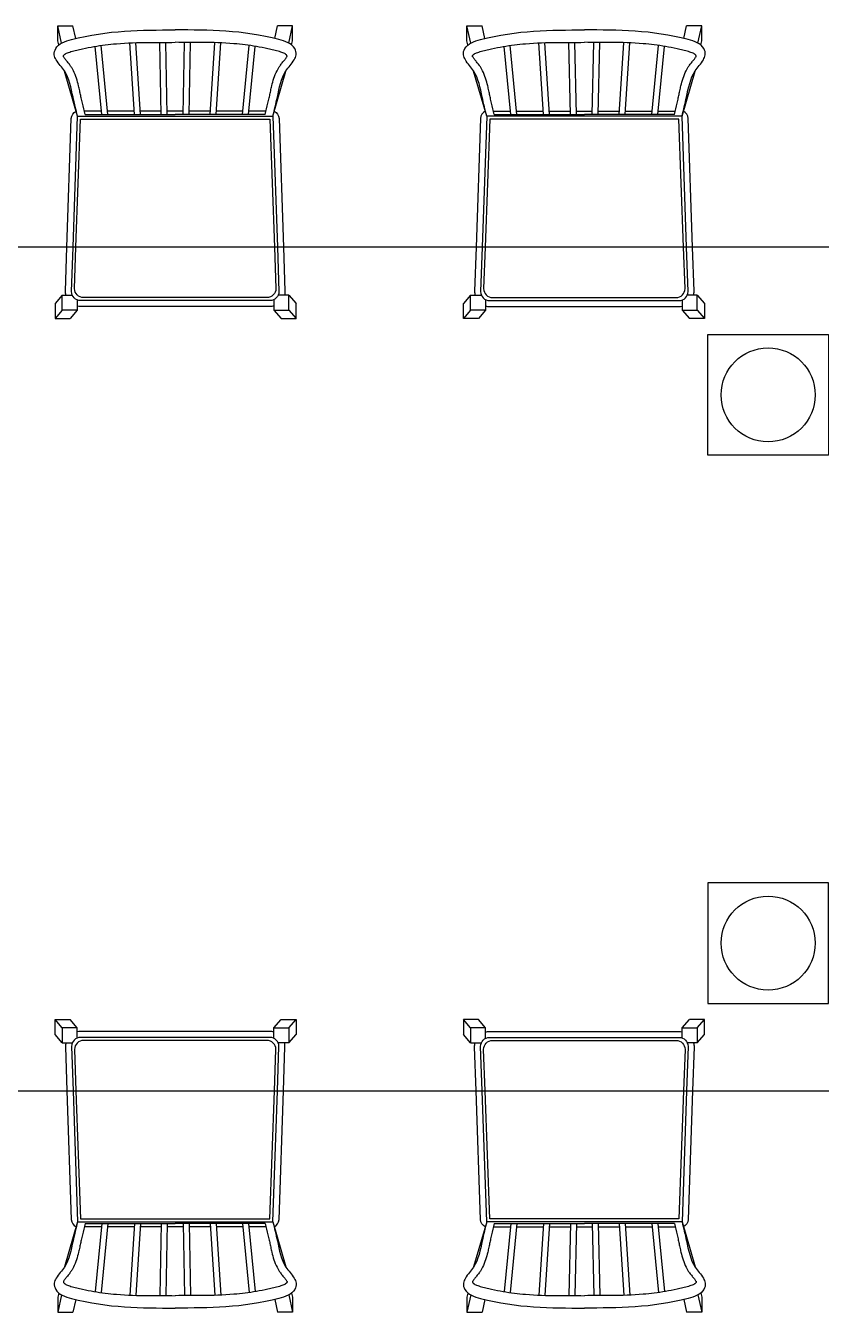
# Model space of a CAD drawing. Header units: millimetres. Extents: x -38686 to 870903, y -23218 to 232707.
# Drawn here: x 47976 to 49296, y 24620 to 26755 of the extents above; entities that cross this region are included whole.
import ezdxf

# ---------------------------------------------------------------- set-up
doc = ezdxf.new("R2010")
doc.units = ezdxf.units.MM
doc.header["$LTSCALE"] = 10
doc.layers.add('40 - Detail Outline', color=142, linetype='Continuous')

msp = doc.modelspace()

# ---------------------------------------------------------------- linework, layer by layer
at = {"layer": '40 - Detail Outline', "color": 0}
for p, q in [((48035.508, 26726.173), (48029.181, 26754.91)), ((48058.858, 26733.667), (48054.181, 26754.91)), ((48388.867, 26733.667), (48393.544, 26754.91)), ((48412.217, 26726.173), (48418.544, 26754.91)), ((48714.24, 26726.173), (48707.913, 26754.91)), ((48737.59, 26733.667), (48732.913, 26754.91)), ((49067.599, 26733.667), (49072.276, 26754.91)), ((49090.949, 26726.173), (49097.276, 26754.91)), ((48030.694, 26723.037), (48029.181, 26729.91)), ((48417.031, 26723.037), (48418.544, 26729.91)), ((48709.426, 26723.037), (48707.913, 26729.91)), ((49095.763, 26723.037), (49097.276, 26729.91)), ((48061.848, 26604.69), (48040.227, 26679.738)), ((48385.877, 26604.69), (48407.498, 26679.738)), ((48740.58, 26604.69), (48718.959, 26679.738)), ((49064.609, 26604.69), (49086.23, 26679.738)), ((48061.848, 24770.461), (48040.227, 24695.412)), ((48385.877, 24770.461), (48407.498, 24695.412)), ((48740.58, 24770.461), (48718.959, 24695.412)), ((49064.609, 24770.461), (49086.23, 24695.412)), ((48030.694, 24652.113), (48029.181, 24645.241)), ((48035.508, 24648.977), (48029.181, 24620.241)), ((48058.858, 24641.483), (48054.181, 24620.241)), ((48388.867, 24641.483), (48393.544, 24620.241)), ((48412.217, 24648.977), (48418.544, 24620.241)), ((48417.031, 24652.113), (48418.544, 24645.241)), ((48709.426, 24652.113), (48707.913, 24645.241)), ((48714.24, 24648.977), (48707.913, 24620.241)), ((48737.59, 24641.483), (48732.913, 24620.241)), ((49067.599, 24641.483), (49072.276, 24620.241)), ((49090.949, 24648.977), (49097.276, 24620.241)), ((49095.763, 24652.113), (49097.276, 24645.241))]:
    msp.add_line(p, q, dxfattribs=at)
at = {"layer": '40 - Detail Outline', "color": 7}
for p, q in [((48156.075, 26607.795), (48148.376, 26726.425)), ((48166.096, 26607.795), (48158.373, 26726.795)), ((48200.784, 26607.795), (48198.329, 26727.152)), ((48210.786, 26607.795), (48208.331, 26727.192)), ((48236.939, 26607.795), (48239.394, 26727.192)), ((48246.941, 26607.795), (48249.395, 26727.152)), ((48281.628, 26607.795), (48289.351, 26726.795)), ((48291.65, 26607.795), (48299.348, 26726.425)), ((48834.807, 26607.795), (48827.109, 26726.425)), ((48844.828, 26607.795), (48837.106, 26726.795)), ((48879.516, 26607.795), (48877.062, 26727.152)), ((48889.518, 26607.795), (48887.063, 26727.192)), ((48915.671, 26607.795), (48918.126, 26727.192)), ((48925.673, 26607.795), (48928.127, 26727.152)), ((48960.361, 26607.795), (48968.084, 26726.795)), ((48970.382, 26607.795), (48978.081, 26726.425)), ((48102.029, 26607.795), (48091.12, 26720.693)), ((48112.076, 26607.795), (48101.021, 26722.2)), ((48335.649, 26607.795), (48346.703, 26722.2)), ((48345.695, 26607.795), (48356.604, 26720.693)), ((48780.762, 26607.795), (48769.853, 26720.693)), ((48790.808, 26607.795), (48779.753, 26722.2)), ((49014.381, 26607.795), (49025.436, 26722.2)), ((49024.428, 26607.795), (49035.337, 26720.693)), ((48038.466, 26703.65), (48038.344, 26704.093)), ((48409.258, 26703.65), (48409.38, 26704.093)), ((48717.199, 26703.65), (48717.077, 26704.093)), ((49087.991, 26703.65), (49088.112, 26704.093)), ((48101.505, 26613.217), (48073.139, 26613.217)), ((48074.471, 26607.795), (48223.862, 26607.795)), ((48155.723, 26613.217), (48111.552, 26613.217)), ((48200.672, 26613.217), (48165.744, 26613.217)), ((48237.05, 26613.217), (48210.674, 26613.217)), ((48373.253, 26607.795), (48223.862, 26607.795)), ((48281.98, 26613.217), (48247.052, 26613.217)), ((48336.173, 26613.217), (48292.001, 26613.217)), ((48374.585, 26613.217), (48346.219, 26613.217)), ((48751.872, 26613.217), (48780.238, 26613.217)), ((48753.204, 26607.795), (48902.595, 26607.795)), ((48790.284, 26613.217), (48834.455, 26613.217)), ((48844.476, 26613.217), (48879.405, 26613.217)), ((48889.407, 26613.217), (48915.782, 26613.217)), ((49051.986, 26607.795), (48902.595, 26607.795)), ((48925.785, 26613.217), (48960.713, 26613.217)), ((48970.734, 26613.217), (49014.905, 26613.217)), ((49024.952, 26613.217), (49053.318, 26613.217)), ((48074.471, 24767.355), (48223.862, 24767.355)), ((48102.029, 24767.355), (48091.12, 24654.457)), ((48112.076, 24767.355), (48101.021, 24652.95)), ((48156.075, 24767.355), (48148.376, 24648.726)), ((48166.096, 24767.355), (48158.373, 24648.356)), ((48200.784, 24767.355), (48198.329, 24647.999)), ((48210.786, 24767.355), (48208.331, 24647.959)), ((48373.253, 24767.355), (48223.862, 24767.355)), ((48236.939, 24767.355), (48239.394, 24647.959)), ((48246.941, 24767.355), (48249.395, 24647.999)), ((48281.628, 24767.355), (48289.351, 24648.356)), ((48291.65, 24767.355), (48299.348, 24648.726)), ((48335.649, 24767.355), (48346.703, 24652.95)), ((48345.695, 24767.355), (48356.604, 24654.457)), ((48753.204, 24767.355), (48902.595, 24767.355)), ((48780.762, 24767.355), (48769.853, 24654.457)), ((48790.808, 24767.355), (48779.753, 24652.95)), ((48834.807, 24767.355), (48827.109, 24648.726)), ((48844.828, 24767.355), (48837.106, 24648.356)), ((48879.516, 24767.355), (48877.062, 24647.999)), ((48889.518, 24767.355), (48887.063, 24647.959)), ((49051.986, 24767.355), (48902.595, 24767.355)), ((48915.671, 24767.355), (48918.126, 24647.959)), ((48925.673, 24767.355), (48928.127, 24647.999)), ((48960.361, 24767.355), (48968.084, 24648.356)), ((48970.382, 24767.355), (48978.081, 24648.726)), ((49014.381, 24767.355), (49025.436, 24652.95)), ((49024.428, 24767.355), (49035.337, 24654.457)), ((48101.505, 24761.933), (48073.139, 24761.933)), ((48155.723, 24761.933), (48111.552, 24761.933)), ((48200.672, 24761.933), (48165.744, 24761.933)), ((48237.05, 24761.933), (48210.674, 24761.933)), ((48281.98, 24761.933), (48247.052, 24761.933)), ((48336.173, 24761.933), (48292.001, 24761.933)), ((48374.585, 24761.933), (48346.219, 24761.933)), ((48751.872, 24761.933), (48780.238, 24761.933)), ((48790.284, 24761.933), (48834.455, 24761.933)), ((48844.476, 24761.933), (48879.405, 24761.933)), ((48889.407, 24761.933), (48915.782, 24761.933)), ((48925.785, 24761.933), (48960.713, 24761.933)), ((48970.734, 24761.933), (49014.905, 24761.933)), ((49024.952, 24761.933), (49053.318, 24761.933)), ((48038.466, 24671.501), (48038.344, 24671.058)), ((48409.258, 24671.501), (48409.38, 24671.058)), ((48717.199, 24671.501), (48717.077, 24671.058)), ((49087.991, 24671.501), (49088.112, 24671.058))]:
    msp.add_line(p, q, dxfattribs=at)
at = {"layer": '40 - Detail Outline', "color": 251}
for p, q in [((48036.458, 26307.809), (48024.516, 26294.199)), ((48412.575, 26307.809), (48424.516, 26294.199)), ((48713.882, 26307.809), (48701.941, 26294.199)), ((49089.999, 26307.809), (49101.941, 26294.199)), ((48036.458, 26282.809), (48024.516, 26269.199)), ((48061.458, 26282.809), (48049.516, 26269.199)), ((48387.575, 26282.809), (48399.516, 26269.199)), ((48412.575, 26282.809), (48424.516, 26269.199)), ((48713.882, 26282.809), (48701.941, 26269.199)), ((48738.882, 26282.809), (48726.941, 26269.199)), ((49064.999, 26282.809), (49076.941, 26269.199)), ((49089.999, 26282.809), (49101.941, 26269.199)), ((48036.458, 25092.341), (48024.516, 25105.952)), ((48061.458, 25092.341), (48049.516, 25105.952)), ((48387.575, 25092.341), (48399.516, 25105.952)), ((48412.575, 25092.341), (48424.516, 25105.952)), ((48713.882, 25092.341), (48701.941, 25105.952)), ((48738.882, 25092.341), (48726.941, 25105.952)), ((49064.999, 25092.341), (49076.941, 25105.952)), ((49089.999, 25092.341), (49101.941, 25105.952)), ((48036.458, 25067.341), (48024.516, 25080.952)), ((48412.575, 25067.341), (48424.516, 25080.952)), ((48713.882, 25067.341), (48701.941, 25080.952)), ((49089.999, 25067.341), (49101.941, 25080.952))]:
    msp.add_line(p, q, dxfattribs=at)
at = {"layer": '40 - Detail Outline', "color": 0}
for points in [[(48029.181, 26729.91), (48029.181, 26754.91), (48054.181, 26754.91)], [(48418.544, 26729.91), (48418.544, 26754.91), (48393.544, 26754.91)], [(48707.913, 26729.91), (48707.913, 26754.91), (48732.913, 26754.91)], [(49097.276, 26729.91), (49097.276, 26754.91), (49072.276, 26754.91)], [(48054.371, 26387.222), (48061.848, 26604.69), (48385.877, 26604.69), (48393.354, 26387.222)], [(48059.283, 26387.222), (48066.848, 26599.69), (48380.877, 26599.69), (48388.442, 26387.222)], [(49072.086, 26387.222), (49064.609, 26604.69), (48740.58, 26604.69), (48733.103, 26387.222)], [(49067.174, 26387.222), (49059.609, 26599.69), (48745.58, 26599.69), (48738.015, 26387.222)], [(48054.371, 24987.929), (48061.848, 24770.461), (48385.877, 24770.461), (48393.354, 24987.929)], [(48059.283, 24987.929), (48066.848, 24775.461), (48380.877, 24775.461), (48388.442, 24987.929)], [(49072.086, 24987.929), (49064.609, 24770.461), (48740.58, 24770.461), (48733.103, 24987.929)], [(49067.174, 24987.929), (49059.609, 24775.461), (48745.58, 24775.461), (48738.015, 24987.929)], [(48029.181, 24645.241), (48029.181, 24620.241), (48054.181, 24620.241)], [(48418.544, 24645.241), (48418.544, 24620.241), (48393.544, 24620.241)], [(48707.913, 24645.241), (48707.913, 24620.241), (48732.913, 24620.241)], [(49097.276, 24645.241), (49097.276, 24620.241), (49072.276, 24620.241)]]:
    msp.add_lwpolyline(points, dxfattribs=at)
for points in [[(48044.303, 26387.222), (48051.49, 26600.983, -0.25562514), (48059.462, 26612.971)], [(48388.263, 26612.971, -0.25562514), (48396.235, 26600.983), (48403.421, 26387.222)], [(48738.194, 26612.971, 0.25562514), (48730.222, 26600.983), (48723.035, 26387.222)], [(49082.154, 26387.222), (49074.967, 26600.983, 0.25562514), (49066.995, 26612.971)], [(48044.303, 24987.929), (48051.49, 24774.167, 0.25562514), (48059.462, 24762.179)], [(48388.263, 24762.179, 0.25562514), (48396.235, 24774.167), (48403.421, 24987.929)], [(48738.194, 24762.179, -0.25562514), (48730.222, 24774.167), (48723.035, 24987.929)], [(49082.154, 24987.929), (49074.967, 24774.167, -0.25562514), (49066.995, 24762.179)]]:
    msp.add_lwpolyline(points, format="xyb", dxfattribs=at)
for points in [[(47023.859, 26387.222), (47023.859, 24987.929), (49423.866, 24987.929), (49423.866, 26387.222)], [(49107.487, 26242.382), (49307.487, 26242.382), (49307.487, 26042.382), (49107.487, 26042.382)], [(49107.487, 25132.769), (49307.487, 25132.769), (49307.487, 25332.769), (49107.487, 25332.769)]]:
    msp.add_lwpolyline(points, close=True, dxfattribs=at)
at = {"layer": '40 - Detail Outline', "color": 251}
for points in [[(48042.586, 26307.809, -0.06587297), (48041.853, 26314.327), (48044.303, 26387.222)], [(48380.877, 26298.84), (48066.848, 26298.84, -0.41421356), (48051.848, 26313.84), (48054.371, 26387.222)], [(48375.877, 26303.84), (48071.848, 26303.84, -0.41421356), (48056.848, 26318.84), (48059.283, 26387.222)], [(48388.442, 26387.222), (48390.877, 26318.84, -0.41421356), (48375.877, 26303.84)], [(48393.354, 26387.222), (48395.877, 26313.84, -0.41421356), (48380.877, 26298.84)], [(48403.421, 26387.222), (48405.872, 26314.327, -0.06587297), (48405.138, 26307.809)], [(48723.035, 26387.222), (48720.585, 26314.327, 0.06587297), (48721.318, 26307.809)], [(48733.103, 26387.222), (48730.58, 26313.84, 0.41421356), (48745.58, 26298.84)], [(48738.015, 26387.222), (48735.58, 26318.84, 0.41421356), (48750.58, 26303.84)], [(48745.58, 26298.84), (49059.609, 26298.84, 0.41421356), (49074.609, 26313.84), (49072.086, 26387.222)], [(48750.58, 26303.84), (49054.609, 26303.84, 0.41421356), (49069.609, 26318.84), (49067.174, 26387.222)], [(49083.871, 26307.809, 0.06587297), (49084.604, 26314.327), (49082.154, 26387.222)], [(48387.575, 26289.754, -0.06791001), (48380.877, 26288.84), (48066.848, 26288.84, -0.05438092), (48061.458, 26289.428, -0.05438092)], [(48738.882, 26289.754, 0.06791001), (48745.58, 26288.84), (49059.609, 26288.84, 0.05438092), (49064.999, 26289.428, 0.05438092)], [(48387.575, 25085.396, 0.06791001), (48380.877, 25086.31), (48066.848, 25086.31, 0.05438092), (48061.458, 25085.722, 0.05438092)], [(48738.882, 25085.396, -0.06791001), (48745.58, 25086.31), (49059.609, 25086.31, -0.05438092), (49064.999, 25085.722, -0.05438092)], [(48042.586, 25067.341, 0.06587297), (48041.853, 25060.824), (48044.303, 24987.929)], [(48380.877, 25076.31), (48066.848, 25076.31, 0.41421356), (48051.848, 25061.31), (48054.371, 24987.929)], [(48375.877, 25071.31), (48071.848, 25071.31, 0.41421356), (48056.848, 25056.31), (48059.283, 24987.929)], [(48388.442, 24987.929), (48390.877, 25056.31, 0.41421356), (48375.877, 25071.31)], [(48393.354, 24987.929), (48395.877, 25061.31, 0.41421356), (48380.877, 25076.31)], [(48403.421, 24987.929), (48405.872, 25060.824, 0.06587297), (48405.138, 25067.341)], [(48723.035, 24987.929), (48720.585, 25060.824, -0.06587297), (48721.318, 25067.341)], [(48733.103, 24987.929), (48730.58, 25061.31, -0.41421356), (48745.58, 25076.31)], [(48738.015, 24987.929), (48735.58, 25056.31, -0.41421356), (48750.58, 25071.31)], [(48745.58, 25076.31), (49059.609, 25076.31, -0.41421356), (49074.609, 25061.31), (49072.086, 24987.929)], [(48750.58, 25071.31), (49054.609, 25071.31, -0.41421356), (49069.609, 25056.31), (49067.174, 24987.929)], [(49083.871, 25067.341, -0.06587297), (49084.604, 25060.824), (49082.154, 24987.929)]]:
    msp.add_lwpolyline(points, format="xyb", dxfattribs=at)
for points in [[(48061.458, 26299.842), (48061.458, 26282.809), (48036.458, 26282.809), (48036.458, 26307.809), (48053.114, 26307.809)], [(48387.575, 26300.419), (48387.575, 26282.809), (48412.575, 26282.809), (48412.575, 26307.809), (48394.611, 26307.809)], [(48738.882, 26300.419), (48738.882, 26282.809), (48713.882, 26282.809), (48713.882, 26307.809), (48731.846, 26307.809)], [(49064.999, 26299.842), (49064.999, 26282.809), (49089.999, 26282.809), (49089.999, 26307.809), (49073.343, 26307.809)], [(48024.516, 26294.199), (48024.516, 26269.199), (48049.516, 26269.199)], [(48399.516, 26269.199), (48424.516, 26269.199), (48424.516, 26294.199)], [(48726.941, 26269.199), (48701.941, 26269.199), (48701.941, 26294.199)], [(49101.941, 26294.199), (49101.941, 26269.199), (49076.941, 26269.199)], [(48024.516, 25080.952), (48024.516, 25105.952), (48049.516, 25105.952)], [(48399.516, 25105.952), (48424.516, 25105.952), (48424.516, 25080.952)], [(48726.941, 25105.952), (48701.941, 25105.952), (48701.941, 25080.952)], [(49101.941, 25080.952), (49101.941, 25105.952), (49076.941, 25105.952)], [(48061.458, 25075.308), (48061.458, 25092.341), (48036.458, 25092.341), (48036.458, 25067.341), (48053.114, 25067.341)], [(48387.575, 25074.732), (48387.575, 25092.341), (48412.575, 25092.341), (48412.575, 25067.341), (48394.611, 25067.341)], [(48738.882, 25074.732), (48738.882, 25092.341), (48713.882, 25092.341), (48713.882, 25067.341), (48731.846, 25067.341)], [(49064.999, 25075.308), (49064.999, 25092.341), (49089.999, 25092.341), (49089.999, 25067.341), (49073.343, 25067.341)]]:
    msp.add_lwpolyline(points, dxfattribs=at)
at = {"layer": '40 - Detail Outline', "color": 0}
for centre in [(49207.487, 26142.382), (49207.487, 25232.769)]:
    msp.add_circle(centre, 77.949, dxfattribs=at)
for points, knots in [([(48061.848, 26604.69), (48059.274, 26615.152), (48053.077, 26640.341), (48046.994, 26675.289), (48028.334, 26693.763), (48022.037, 26706.958), (48026.629, 26724.647), (48102.833, 26747.846), (48168.201, 26747.923), (48223.862, 26747.877)], [0, 0, 0, 0, 32.57715137, 78.42867812, 101.30605396, 109.98238013, 120.95051628, 150.95316852, 323.73230532, 323.73230532, 323.73230532, 323.73230532]), ([(48385.877, 26604.69), (48388.451, 26615.152), (48394.648, 26640.341), (48400.731, 26675.289), (48419.39, 26693.763), (48425.688, 26706.958), (48421.095, 26724.647), (48344.892, 26747.846), (48279.524, 26747.923), (48223.862, 26747.877)], [0, 0, 0, 0, 32.57715137, 78.42867812, 101.30605396, 109.98238013, 120.95051628, 150.95316852, 323.73230532, 323.73230532, 323.73230532, 323.73230532]), ([(48740.58, 26604.69), (48738.006, 26615.152), (48731.809, 26640.341), (48725.726, 26675.289), (48707.067, 26693.763), (48700.769, 26706.958), (48705.362, 26724.647), (48781.565, 26747.846), (48846.933, 26747.923), (48902.595, 26747.877)], [0, 0, 0, 0, 32.57715137, 78.42867812, 101.30605396, 109.98238013, 120.95051628, 150.95316852, 323.73230532, 323.73230532, 323.73230532, 323.73230532]), ([(49064.609, 26604.69), (49067.183, 26615.152), (49073.38, 26640.341), (49079.463, 26675.289), (49098.123, 26693.763), (49104.42, 26706.958), (49099.827, 26724.647), (49023.624, 26747.846), (48958.256, 26747.923), (48902.595, 26747.877)], [0, 0, 0, 0, 32.57715137, 78.42867812, 101.30605396, 109.98238013, 120.95051628, 150.95316852, 323.73230532, 323.73230532, 323.73230532, 323.73230532]), ([(48038.344, 26704.093), (48038.33, 26704.134), (48038.314, 26704.189), (48038.305, 26704.382), (48038.284, 26704.55), (48038.403, 26704.914), (48038.481, 26705.11), (48038.622, 26705.407), (48038.679, 26705.515), (48038.794, 26705.714), (48038.854, 26705.81), (48039.049, 26706.095), (48039.2, 26706.286), (48039.584, 26706.698), (48039.818, 26706.921), (48040.404, 26707.403), (48040.755, 26707.661), (48041.823, 26708.353), (48042.635, 26708.802), (48044.566, 26709.704), (48045.684, 26710.157), (48048.169, 26711.042), (48049.534, 26711.475), (48052.45, 26712.325), (48054.002, 26712.743), (48057.231, 26713.589), (48058.842, 26713.999), (48063.665, 26715.194), (48066.866, 26715.942), (48076.435, 26718.053), (48082.764, 26719.28), (48101.634, 26722.484), (48114.057, 26723.985), (48144.119, 26726.517), (48161.671, 26727.053), (48193.65, 26727.215), (48208.072, 26726.987), (48223.862, 26727.492)], [136.27052956, 136.27052956, 136.27052956, 136.27052956, 137.49414178, 137.49414178, 139.9413662, 139.9413662, 142.38859063, 142.38859063, 143.92442163, 143.92442163, 145.46025264, 145.46025264, 148.53191465, 148.53191465, 151.60357665, 151.60357665, 154.67523866, 154.67523866, 159.45140784, 159.45140784, 164.22757701, 164.22757701, 169.00374619, 169.00374619, 173.77991536, 173.77991536, 178.55608454, 178.55608454, 188.10842288, 188.10842288, 207.21309958, 207.21309958, 245.42245298, 245.42245298, 300.31168215, 300.31168215, 345.34487244, 345.34487244, 345.34487244, 345.34487244]), ([(48409.38, 26704.093), (48409.394, 26704.134), (48409.41, 26704.189), (48409.42, 26704.382), (48409.441, 26704.55), (48409.321, 26704.914), (48409.243, 26705.11), (48409.102, 26705.407), (48409.046, 26705.515), (48408.931, 26705.714), (48408.871, 26705.81), (48408.675, 26706.095), (48408.524, 26706.286), (48408.14, 26706.698), (48407.906, 26706.921), (48407.321, 26707.403), (48406.97, 26707.661), (48405.902, 26708.353), (48405.09, 26708.802), (48403.159, 26709.704), (48402.04, 26710.157), (48399.556, 26711.042), (48398.19, 26711.475), (48395.274, 26712.325), (48393.723, 26712.743), (48390.494, 26713.589), (48388.883, 26713.999), (48384.06, 26715.194), (48380.858, 26715.942), (48371.29, 26718.053), (48364.961, 26719.28), (48346.09, 26722.484), (48333.668, 26723.985), (48303.605, 26726.517), (48286.054, 26727.053), (48254.075, 26727.215), (48239.653, 26726.987), (48223.862, 26727.492)], [136.27052956, 136.27052956, 136.27052956, 136.27052956, 137.49414178, 137.49414178, 139.9413662, 139.9413662, 142.38859063, 142.38859063, 143.92442163, 143.92442163, 145.46025264, 145.46025264, 148.53191465, 148.53191465, 151.60357665, 151.60357665, 154.67523866, 154.67523866, 159.45140784, 159.45140784, 164.22757701, 164.22757701, 169.00374619, 169.00374619, 173.77991536, 173.77991536, 178.55608454, 178.55608454, 188.10842288, 188.10842288, 207.21309958, 207.21309958, 245.42245298, 245.42245298, 300.31168215, 300.31168215, 345.34487244, 345.34487244, 345.34487244, 345.34487244]), ([(48717.077, 26704.093), (48717.063, 26704.134), (48717.047, 26704.189), (48717.037, 26704.382), (48717.016, 26704.55), (48717.136, 26704.914), (48717.214, 26705.11), (48717.355, 26705.407), (48717.411, 26705.515), (48717.526, 26705.714), (48717.586, 26705.81), (48717.782, 26706.095), (48717.932, 26706.286), (48718.317, 26706.698), (48718.55, 26706.921), (48719.136, 26707.403), (48719.487, 26707.661), (48720.555, 26708.353), (48721.367, 26708.802), (48723.298, 26709.704), (48724.416, 26710.157), (48726.901, 26711.042), (48728.266, 26711.475), (48731.183, 26712.325), (48732.734, 26712.743), (48735.963, 26713.589), (48737.574, 26713.999), (48742.397, 26715.194), (48745.599, 26715.942), (48755.167, 26718.053), (48761.496, 26719.28), (48780.366, 26722.484), (48792.789, 26723.985), (48822.852, 26726.517), (48840.403, 26727.053), (48872.382, 26727.215), (48886.804, 26726.987), (48902.595, 26727.492)], [136.27052956, 136.27052956, 136.27052956, 136.27052956, 137.49414178, 137.49414178, 139.9413662, 139.9413662, 142.38859063, 142.38859063, 143.92442163, 143.92442163, 145.46025264, 145.46025264, 148.53191465, 148.53191465, 151.60357665, 151.60357665, 154.67523866, 154.67523866, 159.45140784, 159.45140784, 164.22757701, 164.22757701, 169.00374619, 169.00374619, 173.77991536, 173.77991536, 178.55608454, 178.55608454, 188.10842288, 188.10842288, 207.21309958, 207.21309958, 245.42245298, 245.42245298, 300.31168215, 300.31168215, 345.34487244, 345.34487244, 345.34487244, 345.34487244]), ([(49088.112, 26704.093), (49088.127, 26704.134), (49088.143, 26704.189), (49088.152, 26704.382), (49088.173, 26704.55), (49088.054, 26704.914), (49087.976, 26705.11), (49087.835, 26705.407), (49087.778, 26705.515), (49087.663, 26705.714), (49087.603, 26705.81), (49087.407, 26706.095), (49087.257, 26706.286), (49086.873, 26706.698), (49086.639, 26706.921), (49086.053, 26707.403), (49085.702, 26707.661), (49084.634, 26708.353), (49083.822, 26708.802), (49081.891, 26709.704), (49080.773, 26710.157), (49078.288, 26711.042), (49076.923, 26711.475), (49074.007, 26712.325), (49072.455, 26712.743), (49069.226, 26713.589), (49067.615, 26713.999), (49062.792, 26715.194), (49059.591, 26715.942), (49050.022, 26718.053), (49043.693, 26719.28), (49024.823, 26722.484), (49012.4, 26723.985), (48982.338, 26726.517), (48964.786, 26727.053), (48932.807, 26727.215), (48918.385, 26726.987), (48902.595, 26727.492)], [136.27052956, 136.27052956, 136.27052956, 136.27052956, 137.49414178, 137.49414178, 139.9413662, 139.9413662, 142.38859063, 142.38859063, 143.92442163, 143.92442163, 145.46025264, 145.46025264, 148.53191465, 148.53191465, 151.60357665, 151.60357665, 154.67523866, 154.67523866, 159.45140784, 159.45140784, 164.22757701, 164.22757701, 169.00374619, 169.00374619, 173.77991536, 173.77991536, 178.55608454, 178.55608454, 188.10842288, 188.10842288, 207.21309958, 207.21309958, 245.42245298, 245.42245298, 300.31168215, 300.31168215, 345.34487244, 345.34487244, 345.34487244, 345.34487244]), ([(48074.471, 26607.795), (48072.926, 26614.077), (48071.392, 26620.313), (48069.255, 26629.423), (48068.6, 26632.277), (48067.678, 26636.431), (48067.396, 26637.721), (48066.561, 26641.6), (48066.01, 26644.259), (48064.85, 26649.687), (48064.242, 26652.456), (48062.588, 26659.354), (48061.47, 26663.523), (48058.69, 26671.888), (48057.027, 26676.086), (48054.232, 26681.592), (48053.48, 26682.967), (48052.251, 26685.044), (48051.812, 26685.756), (48051.024, 26686.982), (48050.681, 26687.498), (48049.996, 26688.503), (48049.652, 26688.993), (48048.619, 26690.434), (48047.93, 26691.351), (48045.838, 26694.065), (48044.465, 26695.746), (48041.928, 26698.91), (48040.763, 26700.392), (48039.382, 26702.303), (48039.038, 26702.794), (48038.63, 26703.402), (48038.547, 26703.526), (48038.466, 26703.65)], [0, 0, 0, 0, 19.55960044, 19.55960044, 28.45991601, 28.45991601, 32.45695727, 32.45695727, 40.4510398, 40.4510398, 48.44512232, 48.44512232, 60.12364507, 60.12364507, 71.80216781, 71.80216781, 75.72333697, 75.72333697, 77.78716179, 77.78716179, 79.2984976, 79.2984976, 80.80983341, 80.80983341, 83.83250503, 83.83250503, 90.10403329, 90.10403329, 96.37556155, 96.37556155, 98.59913399, 98.59913399, 99.17238689, 99.17238689, 99.17238689, 99.17238689]), ([(48373.253, 26607.795), (48374.799, 26614.077), (48376.332, 26620.313), (48378.469, 26629.423), (48379.124, 26632.277), (48380.047, 26636.431), (48380.329, 26637.721), (48381.163, 26641.6), (48381.715, 26644.259), (48382.875, 26649.687), (48383.482, 26652.456), (48385.136, 26659.354), (48386.255, 26663.523), (48389.034, 26671.888), (48390.697, 26676.086), (48393.493, 26681.592), (48394.244, 26682.967), (48395.474, 26685.044), (48395.913, 26685.756), (48396.701, 26686.982), (48397.043, 26687.498), (48397.728, 26688.503), (48398.073, 26688.993), (48399.106, 26690.434), (48399.795, 26691.351), (48401.887, 26694.065), (48403.259, 26695.746), (48405.796, 26698.91), (48406.961, 26700.392), (48408.343, 26702.303), (48408.686, 26702.794), (48409.095, 26703.402), (48409.177, 26703.526), (48409.258, 26703.65)], [0, 0, 0, 0, 19.55960044, 19.55960044, 28.45991601, 28.45991601, 32.45695727, 32.45695727, 40.4510398, 40.4510398, 48.44512232, 48.44512232, 60.12364507, 60.12364507, 71.80216781, 71.80216781, 75.72333697, 75.72333697, 77.78716179, 77.78716179, 79.2984976, 79.2984976, 80.80983341, 80.80983341, 83.83250503, 83.83250503, 90.10403329, 90.10403329, 96.37556155, 96.37556155, 98.59913399, 98.59913399, 99.17238689, 99.17238689, 99.17238689, 99.17238689]), ([(48753.204, 26607.795), (48751.658, 26614.077), (48750.124, 26620.313), (48747.988, 26629.423), (48747.333, 26632.277), (48746.41, 26636.431), (48746.128, 26637.721), (48745.294, 26641.6), (48744.742, 26644.259), (48743.582, 26649.687), (48742.974, 26652.456), (48741.32, 26659.354), (48740.202, 26663.523), (48737.422, 26671.888), (48735.76, 26676.086), (48732.964, 26681.592), (48732.213, 26682.967), (48730.983, 26685.044), (48730.544, 26685.756), (48729.756, 26686.982), (48729.414, 26687.498), (48728.728, 26688.503), (48728.384, 26688.993), (48727.351, 26690.434), (48726.662, 26691.351), (48724.57, 26694.065), (48723.198, 26695.746), (48720.66, 26698.91), (48719.496, 26700.392), (48718.114, 26702.303), (48717.771, 26702.794), (48717.362, 26703.402), (48717.28, 26703.526), (48717.199, 26703.65)], [0, 0, 0, 0, 19.55960044, 19.55960044, 28.45991601, 28.45991601, 32.45695727, 32.45695727, 40.4510398, 40.4510398, 48.44512232, 48.44512232, 60.12364507, 60.12364507, 71.80216781, 71.80216781, 75.72333697, 75.72333697, 77.78716179, 77.78716179, 79.2984976, 79.2984976, 80.80983341, 80.80983341, 83.83250503, 83.83250503, 90.10403329, 90.10403329, 96.37556155, 96.37556155, 98.59913399, 98.59913399, 99.17238689, 99.17238689, 99.17238689, 99.17238689]), ([(49051.986, 26607.795), (49053.531, 26614.077), (49055.065, 26620.313), (49057.202, 26629.423), (49057.857, 26632.277), (49058.779, 26636.431), (49059.061, 26637.721), (49059.896, 26641.6), (49060.447, 26644.259), (49061.607, 26649.687), (49062.215, 26652.456), (49063.869, 26659.354), (49064.987, 26663.523), (49067.767, 26671.888), (49069.43, 26676.086), (49072.225, 26681.592), (49072.977, 26682.967), (49074.206, 26685.044), (49074.645, 26685.756), (49075.433, 26686.982), (49075.776, 26687.498), (49076.461, 26688.503), (49076.805, 26688.993), (49077.838, 26690.434), (49078.527, 26691.351), (49080.619, 26694.065), (49081.992, 26695.746), (49084.529, 26698.91), (49085.693, 26700.392), (49087.075, 26702.303), (49087.419, 26702.794), (49087.827, 26703.402), (49087.909, 26703.526), (49087.991, 26703.65)], [0, 0, 0, 0, 19.55960044, 19.55960044, 28.45991601, 28.45991601, 32.45695727, 32.45695727, 40.4510398, 40.4510398, 48.44512232, 48.44512232, 60.12364507, 60.12364507, 71.80216781, 71.80216781, 75.72333697, 75.72333697, 77.78716179, 77.78716179, 79.2984976, 79.2984976, 80.80983341, 80.80983341, 83.83250503, 83.83250503, 90.10403329, 90.10403329, 96.37556155, 96.37556155, 98.59913399, 98.59913399, 99.17238689, 99.17238689, 99.17238689, 99.17238689]), ([(48061.848, 24770.461), (48059.274, 24759.998), (48053.077, 24734.809), (48046.994, 24699.861), (48028.334, 24681.387), (48022.037, 24668.192), (48026.629, 24650.504), (48102.833, 24627.304), (48168.201, 24627.228), (48223.862, 24627.273)], [0, 0, 0, 0, 32.57715137, 78.42867812, 101.30605396, 109.98238013, 120.95051628, 150.95316852, 323.73230532, 323.73230532, 323.73230532, 323.73230532]), ([(48074.471, 24767.355), (48072.926, 24761.073), (48071.392, 24754.838), (48069.255, 24745.728), (48068.6, 24742.873), (48067.678, 24738.719), (48067.396, 24737.429), (48066.561, 24733.55), (48066.01, 24730.892), (48064.85, 24725.463), (48064.242, 24722.695), (48062.588, 24715.797), (48061.47, 24711.627), (48058.69, 24703.262), (48057.027, 24699.064), (48054.232, 24693.558), (48053.48, 24692.183), (48052.251, 24690.106), (48051.812, 24689.394), (48051.024, 24688.169), (48050.681, 24687.652), (48049.996, 24686.648), (48049.652, 24686.157), (48048.619, 24684.717), (48047.93, 24683.799), (48045.838, 24681.086), (48044.465, 24679.404), (48041.928, 24676.241), (48040.763, 24674.759), (48039.382, 24672.847), (48039.038, 24672.356), (48038.63, 24671.748), (48038.547, 24671.624), (48038.466, 24671.501)], [0, 0, 0, 0, 19.55960044, 19.55960044, 28.45991601, 28.45991601, 32.45695727, 32.45695727, 40.4510398, 40.4510398, 48.44512232, 48.44512232, 60.12364507, 60.12364507, 71.80216781, 71.80216781, 75.72333697, 75.72333697, 77.78716179, 77.78716179, 79.2984976, 79.2984976, 80.80983341, 80.80983341, 83.83250503, 83.83250503, 90.10403329, 90.10403329, 96.37556155, 96.37556155, 98.59913399, 98.59913399, 99.17238689, 99.17238689, 99.17238689, 99.17238689]), ([(48385.877, 24770.461), (48388.451, 24759.998), (48394.648, 24734.809), (48400.731, 24699.861), (48419.39, 24681.387), (48425.688, 24668.192), (48421.095, 24650.504), (48344.892, 24627.304), (48279.524, 24627.228), (48223.862, 24627.273)], [0, 0, 0, 0, 32.57715137, 78.42867812, 101.30605396, 109.98238013, 120.95051628, 150.95316852, 323.73230532, 323.73230532, 323.73230532, 323.73230532]), ([(48373.253, 24767.355), (48374.799, 24761.073), (48376.332, 24754.838), (48378.469, 24745.728), (48379.124, 24742.873), (48380.047, 24738.719), (48380.329, 24737.429), (48381.163, 24733.55), (48381.715, 24730.892), (48382.875, 24725.463), (48383.482, 24722.695), (48385.136, 24715.797), (48386.255, 24711.627), (48389.034, 24703.262), (48390.697, 24699.064), (48393.493, 24693.558), (48394.244, 24692.183), (48395.474, 24690.106), (48395.913, 24689.394), (48396.701, 24688.169), (48397.043, 24687.652), (48397.728, 24686.648), (48398.073, 24686.157), (48399.106, 24684.717), (48399.795, 24683.799), (48401.887, 24681.086), (48403.259, 24679.404), (48405.796, 24676.241), (48406.961, 24674.759), (48408.343, 24672.847), (48408.686, 24672.356), (48409.095, 24671.748), (48409.177, 24671.624), (48409.258, 24671.501)], [0, 0, 0, 0, 19.55960044, 19.55960044, 28.45991601, 28.45991601, 32.45695727, 32.45695727, 40.4510398, 40.4510398, 48.44512232, 48.44512232, 60.12364507, 60.12364507, 71.80216781, 71.80216781, 75.72333697, 75.72333697, 77.78716179, 77.78716179, 79.2984976, 79.2984976, 80.80983341, 80.80983341, 83.83250503, 83.83250503, 90.10403329, 90.10403329, 96.37556155, 96.37556155, 98.59913399, 98.59913399, 99.17238689, 99.17238689, 99.17238689, 99.17238689]), ([(48740.58, 24770.461), (48738.006, 24759.998), (48731.809, 24734.809), (48725.726, 24699.861), (48707.067, 24681.387), (48700.769, 24668.192), (48705.362, 24650.504), (48781.565, 24627.304), (48846.933, 24627.228), (48902.595, 24627.273)], [0, 0, 0, 0, 32.57715137, 78.42867812, 101.30605396, 109.98238013, 120.95051628, 150.95316852, 323.73230532, 323.73230532, 323.73230532, 323.73230532]), ([(48753.204, 24767.355), (48751.658, 24761.073), (48750.124, 24754.838), (48747.988, 24745.728), (48747.333, 24742.873), (48746.41, 24738.719), (48746.128, 24737.429), (48745.294, 24733.55), (48744.742, 24730.892), (48743.582, 24725.463), (48742.974, 24722.695), (48741.32, 24715.797), (48740.202, 24711.627), (48737.422, 24703.262), (48735.76, 24699.064), (48732.964, 24693.558), (48732.213, 24692.183), (48730.983, 24690.106), (48730.544, 24689.394), (48729.756, 24688.169), (48729.414, 24687.652), (48728.728, 24686.648), (48728.384, 24686.157), (48727.351, 24684.717), (48726.662, 24683.799), (48724.57, 24681.086), (48723.198, 24679.404), (48720.66, 24676.241), (48719.496, 24674.759), (48718.114, 24672.847), (48717.771, 24672.356), (48717.362, 24671.748), (48717.28, 24671.624), (48717.199, 24671.501)], [0, 0, 0, 0, 19.55960044, 19.55960044, 28.45991601, 28.45991601, 32.45695727, 32.45695727, 40.4510398, 40.4510398, 48.44512232, 48.44512232, 60.12364507, 60.12364507, 71.80216781, 71.80216781, 75.72333697, 75.72333697, 77.78716179, 77.78716179, 79.2984976, 79.2984976, 80.80983341, 80.80983341, 83.83250503, 83.83250503, 90.10403329, 90.10403329, 96.37556155, 96.37556155, 98.59913399, 98.59913399, 99.17238689, 99.17238689, 99.17238689, 99.17238689]), ([(49064.609, 24770.461), (49067.183, 24759.998), (49073.38, 24734.809), (49079.463, 24699.861), (49098.123, 24681.387), (49104.42, 24668.192), (49099.827, 24650.504), (49023.624, 24627.304), (48958.256, 24627.228), (48902.595, 24627.273)], [0, 0, 0, 0, 32.57715137, 78.42867812, 101.30605396, 109.98238013, 120.95051628, 150.95316852, 323.73230532, 323.73230532, 323.73230532, 323.73230532]), ([(49051.986, 24767.355), (49053.531, 24761.073), (49055.065, 24754.838), (49057.202, 24745.728), (49057.857, 24742.873), (49058.779, 24738.719), (49059.061, 24737.429), (49059.896, 24733.55), (49060.447, 24730.892), (49061.607, 24725.463), (49062.215, 24722.695), (49063.869, 24715.797), (49064.987, 24711.627), (49067.767, 24703.262), (49069.43, 24699.064), (49072.225, 24693.558), (49072.977, 24692.183), (49074.206, 24690.106), (49074.645, 24689.394), (49075.433, 24688.169), (49075.776, 24687.652), (49076.461, 24686.648), (49076.805, 24686.157), (49077.838, 24684.717), (49078.527, 24683.799), (49080.619, 24681.086), (49081.992, 24679.404), (49084.529, 24676.241), (49085.693, 24674.759), (49087.075, 24672.847), (49087.419, 24672.356), (49087.827, 24671.748), (49087.909, 24671.624), (49087.991, 24671.501)], [0, 0, 0, 0, 19.55960044, 19.55960044, 28.45991601, 28.45991601, 32.45695727, 32.45695727, 40.4510398, 40.4510398, 48.44512232, 48.44512232, 60.12364507, 60.12364507, 71.80216781, 71.80216781, 75.72333697, 75.72333697, 77.78716179, 77.78716179, 79.2984976, 79.2984976, 80.80983341, 80.80983341, 83.83250503, 83.83250503, 90.10403329, 90.10403329, 96.37556155, 96.37556155, 98.59913399, 98.59913399, 99.17238689, 99.17238689, 99.17238689, 99.17238689]), ([(48038.344, 24671.058), (48038.33, 24671.016), (48038.314, 24670.962), (48038.305, 24670.769), (48038.284, 24670.6), (48038.403, 24670.236), (48038.481, 24670.041), (48038.622, 24669.744), (48038.679, 24669.636), (48038.794, 24669.436), (48038.854, 24669.341), (48039.049, 24669.055), (48039.2, 24668.865), (48039.584, 24668.452), (48039.818, 24668.229), (48040.404, 24667.748), (48040.755, 24667.489), (48041.823, 24666.798), (48042.635, 24666.349), (48044.566, 24665.446), (48045.684, 24664.993), (48048.169, 24664.108), (48049.534, 24663.675), (48052.45, 24662.825), (48054.002, 24662.407), (48057.231, 24661.562), (48058.842, 24661.152), (48063.665, 24659.957), (48066.866, 24659.208), (48076.435, 24657.097), (48082.764, 24655.871), (48101.634, 24652.667), (48114.057, 24651.165), (48144.119, 24648.633), (48161.671, 24648.097), (48193.65, 24647.935), (48208.072, 24648.164), (48223.862, 24647.659)], [136.27052956, 136.27052956, 136.27052956, 136.27052956, 137.49414178, 137.49414178, 139.9413662, 139.9413662, 142.38859063, 142.38859063, 143.92442163, 143.92442163, 145.46025264, 145.46025264, 148.53191465, 148.53191465, 151.60357665, 151.60357665, 154.67523866, 154.67523866, 159.45140784, 159.45140784, 164.22757701, 164.22757701, 169.00374619, 169.00374619, 173.77991536, 173.77991536, 178.55608454, 178.55608454, 188.10842288, 188.10842288, 207.21309958, 207.21309958, 245.42245298, 245.42245298, 300.31168215, 300.31168215, 345.34487244, 345.34487244, 345.34487244, 345.34487244]), ([(48409.38, 24671.058), (48409.394, 24671.016), (48409.41, 24670.962), (48409.42, 24670.769), (48409.441, 24670.6), (48409.321, 24670.236), (48409.243, 24670.041), (48409.102, 24669.744), (48409.046, 24669.636), (48408.931, 24669.436), (48408.871, 24669.341), (48408.675, 24669.055), (48408.524, 24668.865), (48408.14, 24668.452), (48407.906, 24668.229), (48407.321, 24667.748), (48406.97, 24667.489), (48405.902, 24666.798), (48405.09, 24666.349), (48403.159, 24665.446), (48402.04, 24664.993), (48399.556, 24664.108), (48398.19, 24663.675), (48395.274, 24662.825), (48393.723, 24662.407), (48390.494, 24661.562), (48388.883, 24661.152), (48384.06, 24659.957), (48380.858, 24659.208), (48371.29, 24657.097), (48364.961, 24655.871), (48346.09, 24652.667), (48333.668, 24651.165), (48303.605, 24648.633), (48286.054, 24648.097), (48254.075, 24647.935), (48239.653, 24648.164), (48223.862, 24647.659)], [136.27052956, 136.27052956, 136.27052956, 136.27052956, 137.49414178, 137.49414178, 139.9413662, 139.9413662, 142.38859063, 142.38859063, 143.92442163, 143.92442163, 145.46025264, 145.46025264, 148.53191465, 148.53191465, 151.60357665, 151.60357665, 154.67523866, 154.67523866, 159.45140784, 159.45140784, 164.22757701, 164.22757701, 169.00374619, 169.00374619, 173.77991536, 173.77991536, 178.55608454, 178.55608454, 188.10842288, 188.10842288, 207.21309958, 207.21309958, 245.42245298, 245.42245298, 300.31168215, 300.31168215, 345.34487244, 345.34487244, 345.34487244, 345.34487244]), ([(48717.077, 24671.058), (48717.063, 24671.016), (48717.047, 24670.962), (48717.037, 24670.769), (48717.016, 24670.6), (48717.136, 24670.236), (48717.214, 24670.041), (48717.355, 24669.744), (48717.411, 24669.636), (48717.526, 24669.436), (48717.586, 24669.341), (48717.782, 24669.055), (48717.932, 24668.865), (48718.317, 24668.452), (48718.55, 24668.229), (48719.136, 24667.748), (48719.487, 24667.489), (48720.555, 24666.798), (48721.367, 24666.349), (48723.298, 24665.446), (48724.416, 24664.993), (48726.901, 24664.108), (48728.266, 24663.675), (48731.183, 24662.825), (48732.734, 24662.407), (48735.963, 24661.562), (48737.574, 24661.152), (48742.397, 24659.957), (48745.599, 24659.208), (48755.167, 24657.097), (48761.496, 24655.871), (48780.366, 24652.667), (48792.789, 24651.165), (48822.852, 24648.633), (48840.403, 24648.097), (48872.382, 24647.935), (48886.804, 24648.164), (48902.595, 24647.659)], [136.27052956, 136.27052956, 136.27052956, 136.27052956, 137.49414178, 137.49414178, 139.9413662, 139.9413662, 142.38859063, 142.38859063, 143.92442163, 143.92442163, 145.46025264, 145.46025264, 148.53191465, 148.53191465, 151.60357665, 151.60357665, 154.67523866, 154.67523866, 159.45140784, 159.45140784, 164.22757701, 164.22757701, 169.00374619, 169.00374619, 173.77991536, 173.77991536, 178.55608454, 178.55608454, 188.10842288, 188.10842288, 207.21309958, 207.21309958, 245.42245298, 245.42245298, 300.31168215, 300.31168215, 345.34487244, 345.34487244, 345.34487244, 345.34487244]), ([(49088.112, 24671.058), (49088.127, 24671.016), (49088.143, 24670.962), (49088.152, 24670.769), (49088.173, 24670.6), (49088.054, 24670.236), (49087.976, 24670.041), (49087.835, 24669.744), (49087.778, 24669.636), (49087.663, 24669.436), (49087.603, 24669.341), (49087.407, 24669.055), (49087.257, 24668.865), (49086.873, 24668.452), (49086.639, 24668.229), (49086.053, 24667.748), (49085.702, 24667.489), (49084.634, 24666.798), (49083.822, 24666.349), (49081.891, 24665.446), (49080.773, 24664.993), (49078.288, 24664.108), (49076.923, 24663.675), (49074.007, 24662.825), (49072.455, 24662.407), (49069.226, 24661.562), (49067.615, 24661.152), (49062.792, 24659.957), (49059.591, 24659.208), (49050.022, 24657.097), (49043.693, 24655.871), (49024.823, 24652.667), (49012.4, 24651.165), (48982.338, 24648.633), (48964.786, 24648.097), (48932.807, 24647.935), (48918.385, 24648.164), (48902.595, 24647.659)], [136.27052956, 136.27052956, 136.27052956, 136.27052956, 137.49414178, 137.49414178, 139.9413662, 139.9413662, 142.38859063, 142.38859063, 143.92442163, 143.92442163, 145.46025264, 145.46025264, 148.53191465, 148.53191465, 151.60357665, 151.60357665, 154.67523866, 154.67523866, 159.45140784, 159.45140784, 164.22757701, 164.22757701, 169.00374619, 169.00374619, 173.77991536, 173.77991536, 178.55608454, 178.55608454, 188.10842288, 188.10842288, 207.21309958, 207.21309958, 245.42245298, 245.42245298, 300.31168215, 300.31168215, 345.34487244, 345.34487244, 345.34487244, 345.34487244])]:
    msp.add_open_spline(points, degree=3, knots=knots, dxfattribs=at)

doc.saveas('drawing.dxf')
